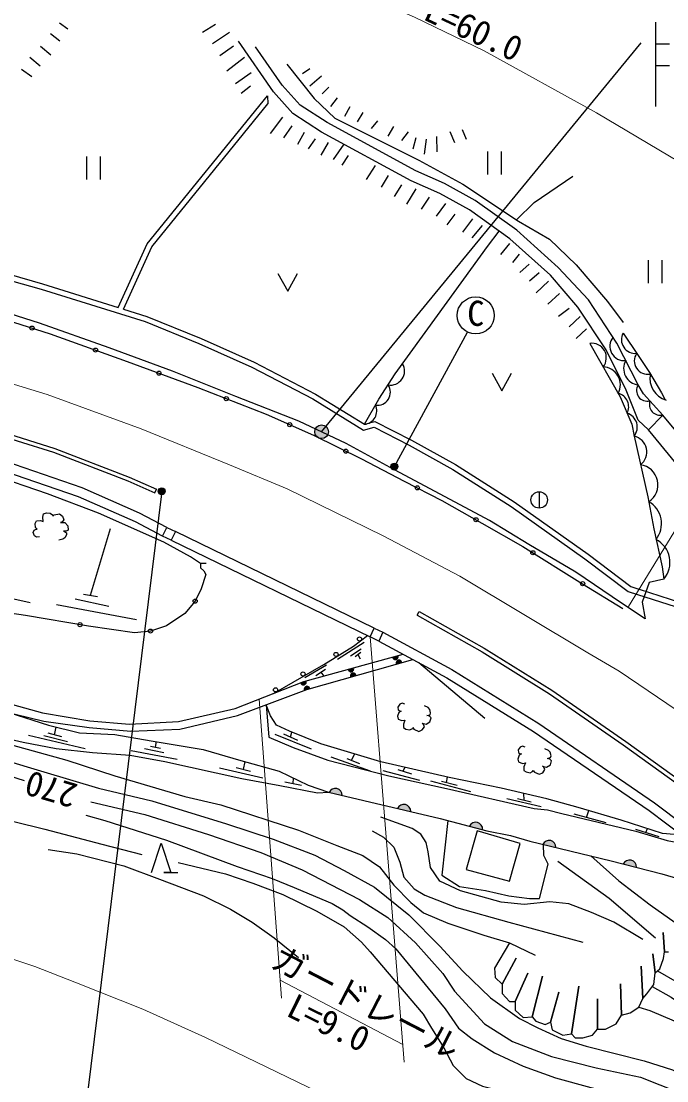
# Model space of a CAD drawing. Units: millimetres at full size, sheet at 1:1000; details may follow other scales. Extents: x 40000 to 680000, y 20000 to 380000.
# Drawn here: x 482442 to 529498, y 243648 to 320826 of the extents above; entities that cross this region are included whole.
import ezdxf
from ezdxf.enums import TextEntityAlignment as Align

# ---------------------------------------------------------------- set-up
doc = ezdxf.new("R2010")
doc.units = ezdxf.units.MM
doc.header["$LTSCALE"] = 1000
doc.linetypes.add('CHAIN', pattern=[18.5, 12, -1.5, 3.5, -1.5])
for name, color, linetype, lineweight in [('M-BGD', 7, 'Continuous', 25), ('M-BGD-EXST', 7, 'Continuous', 25), ('M-BMK', 2, 'CHAIN', 13), ('M-STR-HTXT', 7, 'Continuous', 13), ('M-STR-STRC', 7, 'Continuous', 25)]:
    doc.layers.add(name, color=color, linetype=linetype, lineweight=lineweight)
doc.styles.add('ＭＳ ゴシック', font='')
doc.styles.get('ＭＳ ゴシック').set_extended_font_data('MS Gothic')

msp = doc.modelspace()

# ---------------------------------------------------------------- hatches: boundary and pattern name
at = {"layer": 'M-BGD'}
for points in [[(509510, 274510, 0.4608), (509766, 274337, 0.4608), (509897, 274617)], [(510174, 274111, 0.4608), (509916, 274282, 0.4608), (509787, 274001)], [(506272, 273619, 0.4608), (506528, 273445, 0.4608), (506659, 273725)], [(506857, 273170, 0.4608), (506600, 273342, 0.4608), (506470, 273061)], [(502815, 272667, 0.4608), (503071, 272493, 0.4608), (503202, 272773)], [(503474, 272208, 0.4608), (503211, 272371, 0.4608), (503091, 272086)], [(505843, 264425, 0.82183), (504879, 264651)], [(510830, 263253, 0.82183), (509866, 263480)], [(516073, 261945, 0.82183), (515114, 262194)], [(521418, 260638, 0.82183), (520455, 260871)], [(527284, 259193, 0.82183), (526323, 259438)]]:
    msp.add_hatch(color=256, dxfattribs=at).paths.add_polyline_path(points)
at = {"layer": 'M-BGD-EXST'}
for points in [[(509895, 288381, 1), (509395, 288381, 1)], [(492932, 286583, 1), (492432, 286583, 1)]]:
    msp.add_hatch(color=256, dxfattribs=at).paths.add_polyline_path(points)
at = {"layer": 'M-STR-STRC'}
msp.add_hatch(color=256, dxfattribs=at).paths.add_polyline_path([(503833, 290921, 1), (504833, 290921, 1)])

# ---------------------------------------------------------------- linework, layer by layer
at = {"layer": 'M-BGD'}
for p, q in [((485243, 320697), (485842, 320280)), ((495660, 320017), (496613, 320603)), ((484590, 319928), (485269, 319407)), ((496378, 319196), (497624, 320032)), ((483859, 319011), (484602, 318386)), ((496921, 318317), (497918, 319035)), ((483076, 318216), (483833, 317577)), ((497434, 317204), (498724, 318200)), ((482463, 317330), (483220, 316795)), ((502935, 317008), (503491, 317372)), ((498064, 316295), (499193, 317087)), ((503479, 316110), (504340, 316850)), ((498475, 315592), (499149, 316120)), ((504373, 315525), (504859, 316021)), ((500390, 315394), (500427, 314806)), ((505003, 314608), (505500, 315249)), ((506019, 313913), (506428, 314608)), ((506947, 313504), (507367, 314178)), ((500603, 312657), (501512, 313829)), ((507985, 313018), (508427, 313570)), ((501585, 312334), (502186, 313213)), ((502611, 311880), (503095, 312745)), ((509182, 312453), (509613, 313148)), ((510176, 312143), (510662, 312773)), ((514042, 311967), (513700, 312773)), ((514893, 312210), (514605, 312916)), ((503388, 311528), (503901, 312261)), ((504297, 311074), (504840, 311983)), ((505206, 310752), (505976, 311860)), ((511016, 311525), (511236, 312364)), ((511833, 311139), (511988, 312221)), ((512750, 311315), (512739, 312431)), ((505836, 310342), (506291, 311045)), ((516426, 311343), (516426, 309666)), ((517426, 311343), (517426, 309666)), ((487193, 310962), (487193, 309285)), ((488193, 310962), (488193, 309285)), ((507601, 309297), (508275, 310308)), ((508700, 308725), (509213, 309590)), ((509653, 308066), (510195, 308916)), ((510550, 307506), (511239, 308605)), ((511620, 307125), (512207, 308019)), ((512705, 306627), (513394, 307536)), ((513482, 305997), (514068, 306759)), ((514625, 305470), (515358, 306437)), ((515304, 305056), (516066, 305949)), ((517400, 303840), (518045, 304645)), ((518282, 303250), (518752, 303851)), ((528138, 303429), (528138, 301752)), ((529138, 303429), (529138, 301752)), ((518795, 302517), (519470, 303133)), ((519499, 301917), (520203, 302532)), ((519968, 301052), (520877, 301887)), ((520833, 300217), (521683, 300994)), ((521595, 299338), (522372, 299924)), ((522372, 298576), (523193, 299309)), ((522885, 297726), (523633, 298430)), ((528160, 291055), (529207, 292141)), ((531253, 289661), (529207, 292141)), ((530188, 288605), (528160, 291055)), ((520197, 286557), (520197, 285357)), ((487494, 279011), (488945, 283875)), ((508175, 276611), (493680, 283649)), ((493384, 283014), (507878, 275977)), ((477197, 279793), (483091, 278477)), ((527473, 279459), (535231, 276972)), ((486378, 278743), (488834, 278207)), ((486981, 279100), (488008, 278922)), ((527351, 279078), (535369, 276508)), ((485016, 278341), (490843, 277248)), ((505486, 274364), (507437, 275586)), ((506449, 274611), (507229, 275118)), ((506787, 274559), (507190, 274858)), ((506988, 274709), (507151, 274390)), ((511434, 274106), (516226, 270056)), ((503109, 273022), (504699, 273941)), ((503908, 273170), (504632, 273633)), ((504270, 273401), (504492, 273128)), ((484878, 268851), (484984, 269412)), ((482981, 268818), (487097, 267864)), ((484091, 268806), (485807, 268354)), ((484375, 268986), (485381, 268715)), ((500920, 268906), (503587, 267818)), ((501554, 268918), (502582, 268451)), ((502068, 268684), (502162, 269048)), ((491430, 267858), (492839, 267553)), ((491876, 268034), (492604, 267870)), ((492240, 267952), (492301, 268353)), ((490467, 267718), (493814, 267084)), ((505017, 267249), (507871, 266217)), ((506171, 267133), (507094, 266757)), ((506524, 266989), (506737, 267441)), ((496890, 266438), (500061, 265722)), ((498123, 266462), (499145, 266203)), ((498634, 266332), (498759, 266895)), ((509889, 266317), (510882, 266017)), ((510284, 266198), (510392, 266473)), ((502263, 265310), (502300, 265690)), ((508789, 266240), (511482, 265548)), ((512271, 265508), (515186, 264724)), ((513440, 265385), (513514, 265766)), ((501652, 265428), (502873, 265193)), ((513078, 265478), (514224, 265185)), ((517844, 264200), (520329, 263623)), ((518606, 264207), (519621, 263969)), ((519113, 264088), (519086, 264576)), ((523653, 262836), (523822, 263326)), ((522719, 263087), (525044, 262462)), ((527210, 261980), (528910, 261442)), ((527977, 261738), (528085, 262013)), ((492850, 258811), (493850, 258811)), ((493350, 258811), (492850, 258811))]:
    msp.add_line(p, q, dxfattribs=at)
for points in [[(528160, 291055), (527419, 291762), (526547, 293954), (525073, 296877), (523021, 299987), (521011, 302328), (518060, 304973), (515109, 307084), (512943, 308278), (510859, 309199), (504336, 312753), (502242, 314092), (500830, 315671), (498279, 319375)], [(529207, 292141), (527808, 293684), (527410, 294341), (525859, 297380), (523801, 300529), (521584, 302888), (518561, 305598), (515536, 307762), (513298, 308996), (511213, 309917), (504744, 313442), (502765, 314707), (501460, 316166), (499530, 318969)], [(501806, 317701), (503796, 315187), (505297, 313761), (511423, 310708), (514640, 308958), (518698, 306262), (520952, 304948), (522884, 303070), (525166, 300414), (526310, 298870)], [(489514, 299976), (491614, 304601), (500390, 315394)], [(489899, 299856), (491957, 304388), (500427, 314806)], [(518539, 306368), (519834, 307622), (522645, 309546)], [(441105, 308843), (445649, 308805), (451026, 308236), (457069, 307159), (463458, 305503), (472837, 302688), (475168, 304241), (484005, 301684), (489514, 299976)], [(440884, 308345), (445616, 308306), (450959, 307741), (456966, 306670), (463325, 305021), (473449, 302095), (475825, 303561), (483892, 301300), (491473, 298949), (495393, 297347), (499260, 295622), (503701, 293323), (507389, 291043), (508179, 291247), (510710, 289950), (513893, 288182), (518159, 285478), (523528, 281673), (526681, 279278), (527351, 279078)], [(507454, 291473), (508500, 293291), (509702, 295135), (512784, 299396), (516434, 304419), (517268, 305539)], [(501155, 302453), (501870, 301158), (502586, 302453)], [(473368, 301189), (476560, 300406), (480253, 299403), (484549, 298059), (490165, 296046), (495308, 294144), (500290, 292204), (503742, 290675), (507245, 288941), (510362, 287327), (513101, 285915), (516023, 284270), (519004, 282567), (523362, 279857), (526286, 278051)], [(523883, 297361), (526106, 293459), (526950, 291484), (527116, 290595), (528115, 286192), (528542, 283850), (529157, 281088), (529281, 280185), (528207, 279952), (527707, 278512), (527909, 277301), (526201, 278429), (522862, 280698), (519452, 282718), (516572, 284468), (509332, 288330), (506138, 290065), (502684, 291703), (498088, 293488), (493463, 295331), (488863, 297026), (483785, 298828), (479561, 300156)], [(489899, 299856), (491608, 299326), (495550, 297715), (499433, 295983), (503898, 293671), (507454, 291473), (508226, 291672), (510899, 290303), (514098, 288526), (518381, 285810), (523764, 281996), (526865, 279641), (527465, 279462)], [(526307, 298113), (527408, 296487), (528227, 295244), (529116, 293769), (529359, 293285)], [(493046, 283945), (491071, 284997), (486885, 286830), (479103, 289505), (472430, 291406), (465358, 293045), (460559, 294047), (454393, 295049), (448744, 295833), (442973, 296416), (440756, 296427)], [(493046, 283945), (491071, 284997), (486885, 286830), (479103, 289505), (472430, 291406), (465358, 293045), (460559, 294047), (454393, 295049), (448744, 295833), (442973, 296416), (440756, 296427)], [(492749, 283311), (490765, 284367), (486631, 286177), (478893, 288837), (472290, 290820), (465248, 292557), (460463, 293556), (454320, 294554), (448689, 295336), (442956, 295915), (440729, 296057)], [(516758, 295201), (517473, 293906), (518189, 295201)], [(495516, 281327), (494789, 281816), (492833, 282886), (488082, 285003), (484371, 286401), (480237, 287809), (474129, 289608), (469670, 290870), (464959, 291900), (461357, 292586), (458467, 293160), (455224, 293615)], [(483766, 283265), (483563, 283245), (483416, 283351), (483310, 283584), (483386, 283766), (483528, 283822), (483619, 283817), (483487, 283944), (483462, 284242), (483558, 284430), (483847, 284465), (484054, 284384), (484014, 284698), (484070, 284941), (484277, 285007), (484556, 284997), (484718, 284870), (484743, 284769), (484850, 284870), (485225, 284936), (485453, 284774), (485539, 284506), (485437, 284359), (485316, 284308), (485615, 284308), (485853, 284075), (485858, 283766), (485726, 283680), (485529, 283680), (485741, 283559), (485741, 283422), (485620, 283189), (485468, 283088), (485189, 283037)], [(495931, 281332), (495516, 281327), (495503, 281003), (495765, 280800), (495900, 280529), (495554, 279493), (495122, 278586), (494359, 277679), (493043, 276782), (491866, 276405), (490706, 276283), (487339, 276773), (482769, 277529), (479781, 277968)], [(508809, 276315), (513826, 273612), (520160, 269681), (528608, 263904), (535097, 259026), (542105, 253007), (547104, 248185)], [(500841, 271867), (504489, 273980), (506657, 275311), (507679, 276074)], [(508513, 275681), (513475, 273006), (519778, 269095), (528200, 263335), (534658, 258480), (541634, 252489), (546583, 247720)], [(479895, 270860), (484098, 269847), (487392, 269381), (490428, 269123), (494015, 269254), (498218, 270253), (503270, 272154), (510994, 274343)], [(480041, 271545), (483986, 270442), (487447, 269879), (490328, 269618), (493905, 269825), (498031, 270764), (503031, 272726), (510287, 274724)], [(500293, 271034), (500484, 268683), (502263, 267932), (504783, 266996), (509243, 265871), (513452, 264928), (519818, 263474), (520790, 263393), (521839, 263110), (527239, 261841), (529525, 261158), (530697, 260928), (531149, 261119)], [(530584, 261543), (529183, 261657), (526167, 262633), (523027, 263560), (520749, 264198), (517422, 264954), (513647, 265736), (508644, 266869), (504272, 268181), (501996, 269116), (501060, 269549), (500614, 270233), (500293, 271034)], [(510406, 271073), (510214, 271142), (510046, 271074), (509887, 270874), (509916, 270678), (510041, 270590), (510130, 270573), (509972, 270482), (509875, 270198), (509923, 269993), (510195, 269889), (510416, 269917), (510301, 269623), (510297, 269373), (510482, 269259), (510755, 269202), (510943, 269286), (510992, 269378), (511071, 269254), (511419, 269099), (511679, 269202), (511827, 269442), (511765, 269608), (511659, 269687), (511949, 269615), (512236, 269784), (512316, 270082), (512208, 270197), (512017, 270245), (512253, 270312), (512285, 270444), (512224, 270700), (512101, 270835), (511842, 270951)], [(481542, 270463), (484428, 269552), (486686, 268983), (489269, 268862), (491904, 268420), (495707, 267774), (498443, 266985), (501235, 266195), (503365, 265186), (504831, 264662)], [(479910, 268914), (481728, 268117), (485777, 266993), (489258, 265870), (494379, 264357), (496993, 263741), (502658, 261909), (505446, 260787), (507335, 260057), (508568, 259235), (509594, 257900), (510845, 256632), (511761, 255892), (513534, 255128), (516162, 254263), (518032, 253701), (519908, 252788)], [(480027, 268887), (482587, 268308), (484985, 267856), (487629, 267554), (490374, 267357), (492909, 266908), (498521, 265669), (501290, 265162), (504030, 264626), (504831, 264662), (512982, 262748), (516373, 261867), (518107, 261517), (519508, 261101), (525432, 259665), (529135, 258722), (532201, 257826), (532978, 257817), (534719, 258076), (535022, 258168)], [(519181, 267956), (518989, 268024), (518821, 267956), (518662, 267756), (518691, 267561), (518816, 267472), (518905, 267455), (518747, 267364), (518650, 267080), (518699, 266875), (518970, 266771), (519191, 266800), (519076, 266505), (519072, 266255), (519257, 266141), (519530, 266084), (519718, 266168), (519767, 266260), (519846, 266136), (520194, 265982), (520454, 266084), (520603, 266324), (520540, 266491), (520434, 266569), (520724, 266497), (521011, 266666), (521091, 266964), (520984, 267080), (520792, 267127), (521028, 267194), (521061, 267327), (520999, 267582), (520876, 267717), (520618, 267833)], [(476295, 267350), (477287, 267038), (481053, 266022), (482671, 265522)], [(481110, 267040), (484083, 266161), (488086, 264957), (491964, 264047), (497417, 262358), (500808, 261251), (503856, 260090), (505992, 258971), (508187, 257760), (510693, 255741), (512956, 253462), (514630, 251634), (516636, 249682), (518751, 248195), (520089, 247509), (521799, 246727), (523632, 246161), (527853, 245103), (529906, 244449), (531995, 243378), (534429, 241907), (536254, 240515), (537507, 239628)], [(477062, 263972), (479717, 263080), (484157, 261988), (488322, 260872), (491231, 260129)], [(487507, 263972), (491462, 263043), (496088, 261590), (499903, 260279), (502931, 259016), (507112, 256842), (509173, 255541), (511191, 253697), (513162, 251462), (514018, 250168), (516208, 247799), (518248, 246506), (521085, 245411), (524347, 244585), (527591, 243906), (530388, 242805), (532533, 241539), (534883, 239935), (536319, 238569)], [(487164, 263006), (488534, 262597), (493038, 261181), (498184, 259253), (500746, 258384), (502327, 257738), (504349, 256882), (505104, 256569), (505894, 256104), (506430, 255688), (507706, 254866), (508994, 253933), (509753, 253260), (513344, 248897), (514326, 247484), (515323, 246707), (516933, 245690), (519036, 244721), (521385, 243859), (523963, 243166), (526161, 242674), (527124, 242403)], [(527756, 253933), (525645, 255194), (523998, 255898), (522365, 256535), (520971, 256681), (519098, 256495), (517422, 256650), (514469, 257493), (512962, 258201), (512279, 259187), (512111, 260329), (511959, 261013), (511580, 261608), (510930, 262033), (508651, 262859)], [(513543, 262602), (513090, 258626), (514379, 257811), (516285, 257503), (517982, 257129), (519480, 256930), (520230, 256930), (520858, 259419), (520527, 260058), (520504, 260859)], [(508023, 261858), (508856, 261403), (509611, 260674), (510041, 259581), (510340, 258475), (511082, 257629), (511852, 257180), (514171, 256265), (517982, 255202), (523384, 253758)], [(491941, 258811), (492646, 260968), (493350, 258811)], [(484418, 260504), (486505, 260170), (489932, 259304), (492512, 258339), (495734, 257116), (497705, 256141), (499278, 255195), (500874, 254060), (502656, 252637)], [(493891, 259543), (497342, 258731), (499316, 258051), (501516, 257207), (503998, 256005), (505994, 254854), (507247, 253754), (507887, 253038), (511733, 248502), (512355, 247487), (513247, 246056), (513931, 244771), (514873, 243819), (516073, 243257), (517782, 242813), (522088, 241806), (525163, 240797)], [(521547, 259640), (525292, 256958), (528677, 254072)], [(523950, 260024), (525992, 258223), (528287, 256471), (530528, 254883), (530832, 254792)], [(518032, 253701), (516941, 251852), (516991, 251171), (517499, 250688), (518514, 252569), (517499, 250688), (517486, 250008), (518031, 249426), (518452, 249426), (519380, 251480), (518452, 249426), (518452, 248795), (519033, 248263), (519690, 248313), (520432, 251270), (519690, 248313), (519944, 247982), (520622, 247738), (521019, 247919), (521624, 250095), (521019, 247919), (521137, 247368), (521914, 246962), (522555, 247070), (523079, 250547), (522555, 247070), (522826, 246772), (523368, 246781), (524082, 246980), (524452, 247404), (524434, 249616), (524452, 247404), (525021, 247404), (525809, 247787), (526187, 248423), (526113, 250702), (526187, 248423), (526815, 248598), (527470, 249014), (527747, 249641), (527617, 252002), (527747, 249641), (528033, 249991), (528559, 250674), (528642, 251523), (528480, 252896), (528642, 251523), (528984, 251805), (529264, 252551), (529339, 253036), (529227, 254453), (529339, 253036), (529609, 253036)], [(528813, 251664), (530246, 250833), (532006, 249454), (534524, 247252), (536431, 245678), (538107, 244511), (540109, 243339), (540977, 242722)], [(528434, 250512), (529823, 249749), (531534, 248583), (532767, 247546), (534366, 246103), (536516, 244309), (537920, 243062), (539275, 242087), (539849, 241717)], [(527470, 249014), (528257, 248774), (530032, 248011), (531389, 246921), (533404, 245347), (534813, 244129), (536182, 242938), (537647, 241606), (538755, 240741)]]:
    msp.add_lwpolyline(points, dxfattribs=at)
for points in [[(493384, 283014), (492749, 283311), (493046, 283945), (493680, 283649)], [(508513, 275681), (507878, 275977), (508175, 276611), (508809, 276315)], [(515675, 261857), (514885, 259037), (518025, 258186), (518810, 260926)]]:
    msp.add_lwpolyline(points, close=True, dxfattribs=at)
for centre, radius in [((483229, 298472), 150), ((487859, 296872), 150), ((492482, 295189), 150), ((497392, 293333), 150), ((502016, 291440), 150), ((506105, 289506), 150), ((511312, 286838), 150), ((520197, 285957), 600), ((515589, 284514), 150), ((519737, 282111), 150), ((523362, 279857), 150), ((495122, 278586), 150), ((486736, 276873), 150), ((491866, 276405), 150), ((507101, 275827), 150), ((505384, 274705), 150), ((502985, 273282), 150), ((500982, 272122), 150)]:
    msp.add_circle(centre, radius, dxfattribs=at)
for centre, radius, start, end in [((527193, 297637), 1006, 151.75206, 276.46965), ((524029, 296309), 1062, 321.45434, 97.87466), ((526388, 297144), 1041, 140.70818, 276.57084), ((528097, 296077), 969, 144.70673, 281.85611), ((509352, 295350), 1032, 260.32998, 30.74998), ((524798, 294335), 1314, 332.01462, 87.31437), ((527540, 295522), 1188, 150.35234, 263.7134), ((529944, 294819), 1676, 169.33692, 252.84589), ((508414, 293790), 937, 260.26738, 35.33454), ((528060, 293924), 772, 147.3766, 285.33637), ((525686, 292720), 1035, 334.00779, 74.73713), ((507402, 292430), 959, 273.12642, 27.0571), ((529027, 292925), 804, 161.48578, 282.93669), ((526281, 291255), 1065, 321.69442, 71.63385), ((526853, 289441), 1184, 308.38235, 77.17432), ((527395, 287062), 1463, 302.4862, 82.41553), ((527275, 284228), 1839, 321.45006, 60.47484), ((527832, 281405), 1894, 319.91399, 62.27475), ((509712, 274533), 203, 186.43299, 24.35638), ((509972, 274086), 203, 6.86578, 204.78916), ((506474, 273641), 203, 186.43299, 24.35638), ((506655, 273146), 203, 6.86578, 204.78916), ((503017, 272690), 203, 186.43299, 24.35638), ((503273, 272177), 203, 8.63837, 206.56176), ((505339, 264443), 505, 357.95205, 155.61024), ((510326, 263271), 505, 357.95205, 155.61024), ((515569, 261975), 505, 356.6154, 154.27359), ((520914, 260659), 505, 357.54603, 155.20423), ((526779, 259221), 505, 356.88359, 154.54178)]:
    msp.add_arc(centre, radius, start, end, dxfattribs=at)
at = {"layer": 'M-BGD-EXST'}
for p, q in [((509645, 288381), (514981, 298181)), ((492682, 286583), (487286, 242741))]:
    msp.add_line(p, q, dxfattribs=at)
for centre, radius in [((515570, 299396), 1350), ((509645, 288381), 250), ((492682, 286583), 250)]:
    msp.add_circle(centre, radius, dxfattribs=at)
at = {"layer": 'M-BMK'}
msp.add_lwpolyline([(475776, 296229), (484325, 293645), (491196, 291146), (497636, 288506), (501817, 286757), (508836, 283346), (514411, 280415), (523730, 274815), (526023, 273473), (530932, 270169), (537564, 265262), (543577, 260176), (548590, 255542), (551866, 252430)], dxfattribs=at)
at = {"layer": 'M-STR-HTXT'}
for p, q in [((526699, 278189), (547047, 311462)), ((507878, 275977), (510362, 245012)), ((499778, 271450), (501416, 249656)), ((501317, 250972), (510260, 246283))]:
    msp.add_line(p, q, dxfattribs=at)
for points in [[(482693, 331857), (485775, 330864), (495184, 327647), (503883, 324240), (511105, 321115), (516186, 318672), (524366, 314157), (531116, 310147), (540795, 303623), (541841, 302935)], [(477343, 254012), (483443, 251971), (486349, 250843), (491313, 248858), (495866, 246792), (504816, 242490), (506396, 241582), (508976, 240129), (514310, 236964), (518942, 233944), (522382, 231610), (525839, 229226)]]:
    msp.add_lwpolyline(points, dxfattribs=at)
at = {"layer": 'M-STR-STRC'}
for p, q in [((528683, 320758), (528683, 314614)), ((504333, 290921), (527627, 319250)), ((528683, 319175), (529683, 319175)), ((528683, 317591), (529683, 317591)), ((492177, 286475), (492299, 286750)), ((511293, 277560), (511439, 277822))]:
    msp.add_line(p, q, dxfattribs=at)
for points in [[(475696, 292159), (479483, 291092), (484789, 289430), (490204, 287349), (492177, 286475)], [(475778, 292447), (479568, 291380), (484888, 289713), (490319, 287626), (492299, 286750)], [(511293, 277560), (516039, 274901), (520957, 271844), (526328, 268117), (532912, 263388), (536733, 260479), (537823, 259512)], [(511439, 277822), (516191, 275160), (521121, 272095), (526501, 268362), (533090, 263629), (536923, 260711), (538022, 259736)]]:
    msp.add_lwpolyline(points, dxfattribs=at)
msp.add_circle((504333, 290921), 500, dxfattribs=at)

# ---------------------------------------------------------------- texts
at = {"layer": 'M-BGD', "style": 'ＭＳ ゴシック'}
msp.add_text('270', height=1833, rotation=163.666, dxfattribs=at).set_placement((486818, 265743), align=Align.BOTTOM_LEFT)
at = {"layer": 'M-BGD-EXST', "style": 'ＭＳ ゴシック'}
msp.add_text('C', height=1833, rotation=358.508, dxfattribs=at).set_placement((514915, 298103), align=Align.BOTTOM_LEFT)
at = {"layer": 'M-STR-HTXT', "style": 'ＭＳ ゴシック'}
for s, rotation, p in [('ガードレール\u3000L=60.0', 335.044, (495543, 327875)), ('ガードレール', 332.673, (500254, 251505)), ('L=9.0', 333.848, (501418, 247938))]:
    msp.add_text(s, height=1833, rotation=rotation, dxfattribs=at).set_placement(p, align=Align.BOTTOM_LEFT)

doc.saveas('drawing.dxf')
